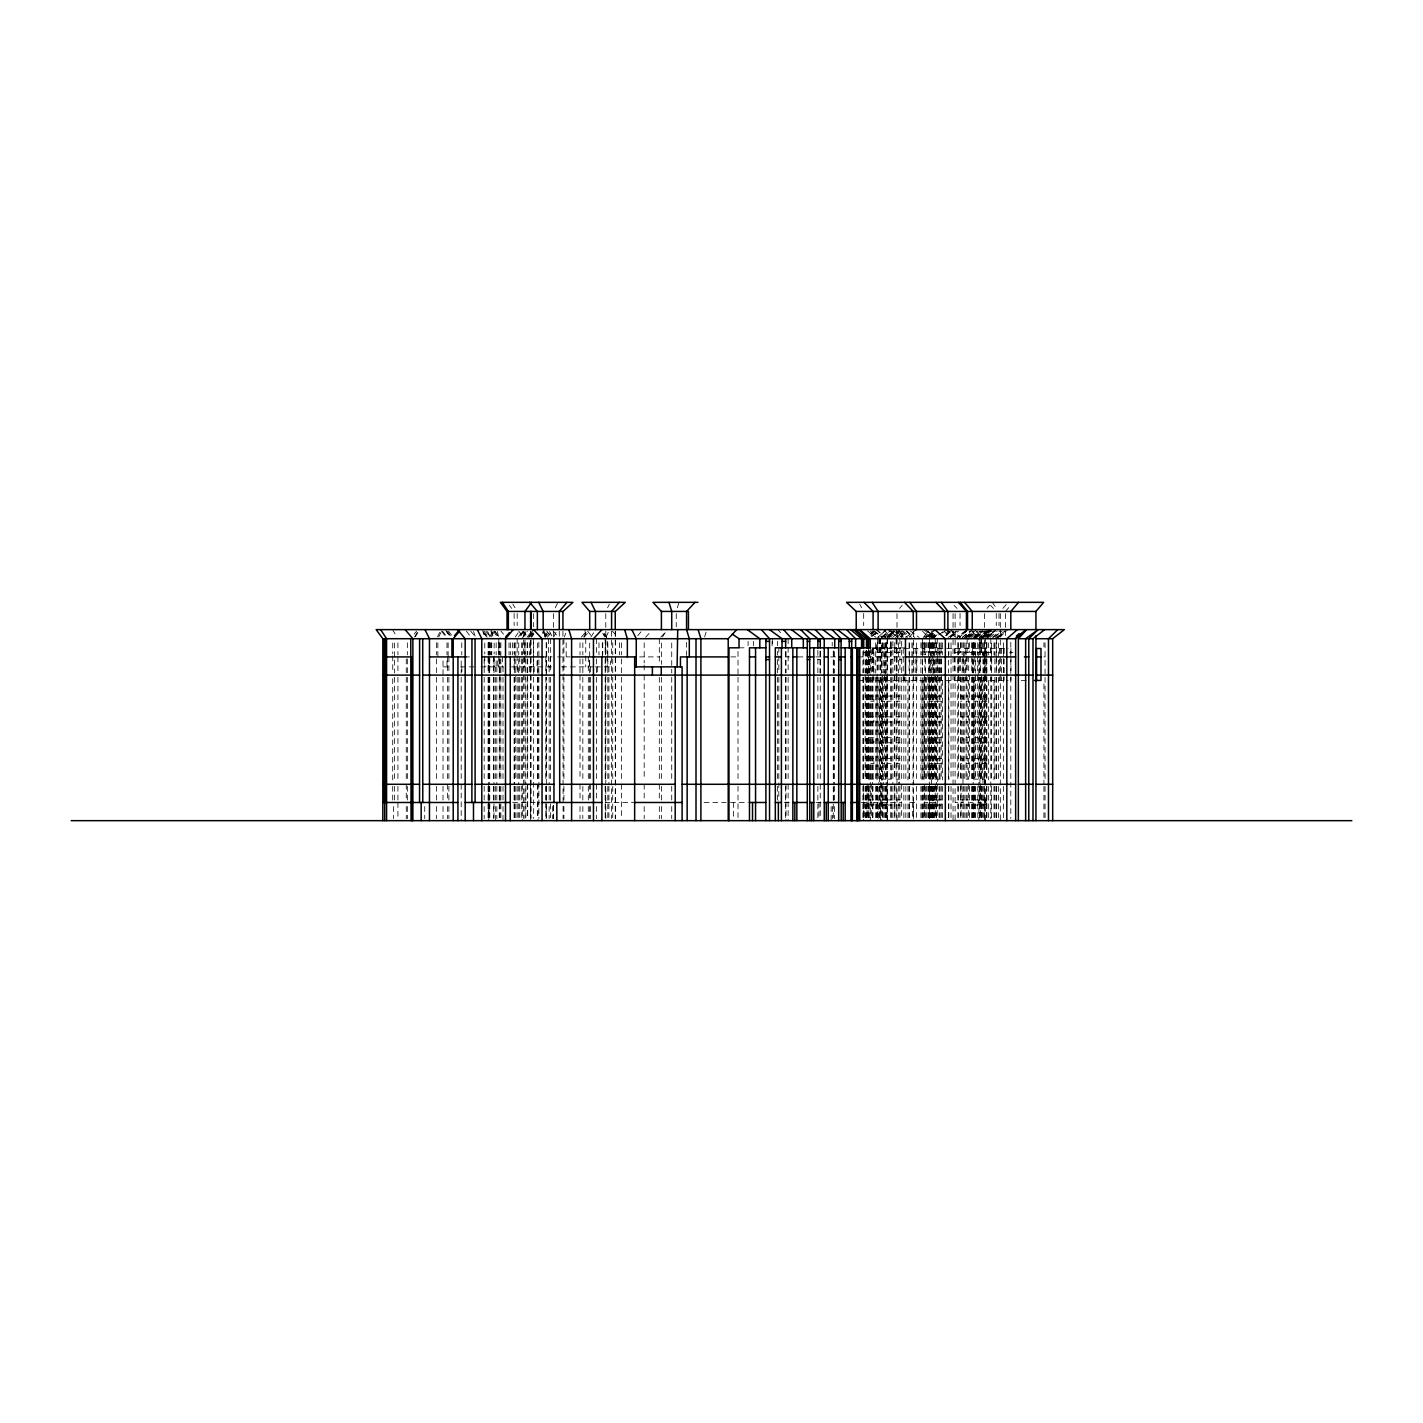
<?xml version="1.0" encoding="UTF-8"?>
<svg xmlns="http://www.w3.org/2000/svg" width="1423" height="1423" viewBox="0 0 1423 1423"><rect width="100%" height="100%" fill="white"/><g stroke="black" fill="none" stroke-linecap="round" stroke-linejoin="round"><path stroke-width="0.75" stroke-dasharray="5 3.75" d="M392.712 779.911L392.748 675.107M564.469 636.899L565.571 633.253M677.348 607.781L679.002 602.338M704.634 636.899L706.288 631.438M437.484 636.899L440.169 631.438M438.746 636.899L441.45 631.438M489.797 636.899L492.5 631.438M491.077 636.899L493.763 631.438M531.419 636.899L533.216 633.253M555.255 607.781L557.958 602.338M553.76 636.899L556.446 631.438M583.75 636.899L586.436 631.438M607.585 607.781L609.382 604.152M606.073 636.899L608.759 631.438M414.609 636.899L417.846 631.438M415.267 636.899L418.522 631.438M523.059 631.438L519.822 636.899L523.486 631.438M523.326 636.899L527.648 629.624M542.305 633.253L544.475 629.624M662.549 636.899L665.911 631.438M528.662 636.899L532.22 631.438M544.386 636.899L548.051 631.438M590.919 636.899L594.565 631.438M515.375 636.899L519.128 631.438M518.417 636.899L522.17 631.438M414.111 634.178L416.619 631.136M521.796 638.714L527.346 631.136M531.633 637.202L533.856 634.178M882.9 637.202L887.454 631.136M870.912 635.69L875.483 629.624M887.916 637.202L893.626 629.624M899.887 637.202L904.459 631.136M923.545 637.202L928.098 631.136M527.044 637.202L531.775 631.136M547.375 637.202L553.28 629.624M528.982 637.202L532.825 632.648M545.383 637.202L550.523 631.136M581.296 637.202L586.436 631.136M584.124 637.202L589.264 631.136M637.735 635.69L641.595 631.136M987.028 608.404L989.608 605.362M899.567 608.404L902.146 605.362M1002.895 608.404L1008.053 602.338M1005.492 611.428L1010.668 605.362M894.765 638.714L901.559 631.136M886.849 637.202L892.292 631.136M888.877 637.202L894.338 631.136M897.504 637.202L902.965 631.136M901.293 637.202L906.736 631.136M909.333 637.202L916.145 629.624M982.635 637.202L988.167 631.136M929.93 637.202L934.093 632.648M946.775 632.648L949.55 629.624M950.19 637.202L955.74 631.136M974.559 637.202L980.109 631.136M973.723 638.714L980.66 631.136M977.032 637.202L982.582 631.136M985.677 637.202L991.226 631.136M987.811 637.202L993.343 631.136M995.389 637.202L1000.938 631.136M645.597 637.202L651.254 631.136M660.717 637.202L666.373 631.136M932.047 638.714L935.053 635.69M963.442 638.714L970.966 631.136M945.548 635.69L950.066 631.136M946.491 635.69L951.009 631.136M966.306 637.202L972.336 631.136M967.64 637.202L973.688 631.136M968.654 637.202L974.684 631.136M970.166 637.202L976.196 631.136M975.449 637.202L981.479 631.136M974.862 638.714L982.404 631.136M1000.049 637.202L1006.079 631.136M871.748 636.117L877.475 630.923M884.928 630.923L877.76 637.415L886.387 629.624M983.062 637.415L991.653 629.624M988.327 637.415L995.513 630.923M990.106 637.415L997.292 630.923M997.648 637.415L1004.834 630.923M998.092 637.415L1005.278 630.923M892.595 637.415L899.941 630.923M929.361 637.415L933.79 633.52M974.559 637.415L981.941 630.923M986.655 630.923L979.273 637.415L988.167 629.624M931.14 637.415L934.128 634.818M962.535 637.415L969.988 630.923M989.821 630.923L982.315 637.415L991.084 630.923M994.606 630.923L987.064 637.415L996.082 629.624M992.329 637.415L1001.365 629.624M988.309 630.923L978.882 638.714L978.882 652.374M983.933 637.415L991.813 630.923M985.73 637.415L993.592 630.923M932.439 632.221L925.661 637.415L935.8 629.624M965.523 630.923L957.074 637.415L967.195 629.624M930.891 637.415L934.288 634.818M950.226 637.415L958.711 630.923M962.286 637.415L972.478 629.624M965.168 637.415L973.652 630.923M966.502 637.415L974.986 630.923M973.901 637.415L982.386 630.923M981.621 637.415L990.106 630.923M994.873 638.714L1005.047 630.923M997.897 637.415L1008.071 629.624M923.794 637.415L934.413 629.624M924.434 638.714L931.514 633.52M931.371 637.415L934.911 634.818M948.163 637.415L957.003 630.923M968.992 637.415L977.832 630.923M971.393 637.415L980.234 630.923M973.581 637.415L982.439 630.923M975.502 637.415L984.36 630.923M976.569 637.415L985.428 630.923M993.343 637.415L1002.201 630.923M881.353 637.415L892.061 629.624M884.234 637.415L893.128 630.923M889.393 637.415L900.101 629.624M905.651 637.415L916.359 629.624M931.371 638.714L936.725 634.818M938.753 634.818L944.107 630.923M947.131 633.52L950.706 630.923M870.058 634.178L873.366 631.901M871.765 636.437L878.4 631.901M883.452 636.437L890.087 631.901M928.828 636.437L933.79 633.039M942.186 633.039L947.167 629.624M739.035 647.821L746.275 647.821M871.659 647.821L890.887 647.821M891.172 647.821L904.975 647.821M872.566 648.514L884.91 648.514L884.91 673.097M886.778 648.514L924.879 648.514L924.879 654.811M929.201 648.514L1008.089 648.514M863.441 652.374L873.882 652.374L873.882 675.107M899.923 652.374L876.337 652.374L876.337 642.627M955.384 652.374L968.672 652.374L968.672 638.714M990.817 652.374L969.632 652.374L969.632 642.627M1009.458 652.374L1012.963 652.374M465.179 656.91L469.501 656.91M542.056 656.91L552.088 656.91M557.62 656.91L570.125 656.91M639.55 656.91L659.311 656.91M730.799 656.91L738.021 656.91M785.229 656.91L789.445 656.91M797.876 656.91L804.191 656.91M815.93 656.91L822.494 656.91M830.534 656.91L837.026 656.91M858.478 656.91L907.963 656.91M1043.931 656.91L1045.051 656.91M817.869 659.561L820.253 659.561M868.226 659.561L871.659 659.561M890.887 659.561L892.879 659.561M899.674 659.561L901.666 659.561M443.015 666.871L449.294 666.871M460.572 666.871L474.001 666.871M480.974 666.871L503.635 666.871M511.515 666.871L551.911 666.871M561.64 666.871L570.107 666.871M570.41 666.871L593.409 666.871M595.383 666.871L610.574 666.871L610.574 660.895M858.478 680.443L1008.089 680.443M1021.287 680.443L1027.726 680.443M868.457 696.078L873.882 696.078L873.882 701.219L868.457 701.219M886.778 696.078L881.335 696.078L881.335 701.219L886.778 701.219M887.596 696.078L891.26 696.078M896.259 696.078L899.923 696.078M929.201 696.078L933.061 696.078L933.061 701.219L929.201 701.219M934.875 696.078L937.259 696.078M941.226 696.078L937.775 696.078L937.775 701.219L941.226 701.219M960.596 696.078L962.98 696.078L962.98 701.219L960.596 701.219M966.27 696.078L968.672 696.078M974.791 696.078L978.241 696.078L978.241 701.219L974.791 701.219M986.886 696.078L982.973 696.078L982.973 701.219L986.886 701.219M887.596 701.219L891.26 701.219M896.259 701.219L899.923 701.219M934.875 701.219L937.259 701.219M966.27 701.219L968.672 701.219M868.457 716.836L873.882 716.836L873.882 721.977L868.457 721.977M886.778 716.836L881.335 716.836L881.335 721.977L886.778 721.977M887.596 716.836L891.26 716.836M896.259 716.836L899.923 716.836M929.201 716.836L933.061 716.836L933.061 721.977L929.201 721.977M934.875 716.836L937.259 716.836M941.226 716.836L937.775 716.836L937.775 721.977L941.226 721.977M960.596 716.836L962.98 716.836L962.98 721.977L960.596 721.977M966.27 716.836L968.672 716.836M974.791 716.836L978.241 716.836L978.241 721.977L974.791 721.977M986.886 716.836L982.973 716.836L982.973 721.977L986.886 721.977M887.596 721.977L891.26 721.977M896.259 721.977L899.923 721.977M934.875 721.977L937.259 721.977M966.27 721.977L968.672 721.977M868.457 737.612L873.882 737.612L873.882 742.753L868.457 742.753M886.778 737.612L881.335 737.612L881.335 742.753L886.778 742.753M887.596 737.612L891.26 737.612M896.259 737.612L899.923 737.612M929.201 737.612L933.061 737.612L933.061 742.753L929.201 742.753M934.875 737.612L937.259 737.612M941.226 737.612L937.775 737.612L937.775 742.753L941.226 742.753M960.596 737.612L962.98 737.612L962.98 742.753L960.596 742.753M966.27 737.612L968.672 737.612M974.791 737.612L978.241 737.612L978.241 742.753L974.791 742.753M986.886 737.612L982.973 737.612L982.973 742.753L986.886 742.753M887.596 742.753L891.26 742.753M896.259 742.753L899.923 742.753M934.875 742.753L937.259 742.753M966.27 742.753L968.672 742.753M868.457 758.37L873.882 758.37L873.882 763.511L868.457 763.511M886.778 758.37L881.335 758.37L881.335 763.511L886.778 763.511M887.596 758.37L891.26 758.37M896.259 758.37L899.923 758.37M929.201 758.37L933.061 758.37L933.061 763.511L929.201 763.511M934.875 758.37L937.259 758.37M941.226 758.37L937.775 758.37L937.775 763.511L941.226 763.511M960.596 758.37L962.98 758.37L962.98 763.511L960.596 763.511M966.27 758.37L968.672 758.37M974.791 758.37L978.241 758.37L978.241 763.511L974.791 763.511M986.886 758.37L982.973 758.37L982.973 763.511L986.886 763.511M887.596 763.511L891.26 763.511M896.259 763.511L899.923 763.511M934.875 763.511L937.259 763.511M966.27 763.511L968.672 763.511M868.457 779.146L873.882 779.146M887.596 779.146L891.26 779.146M896.259 779.146L899.923 779.146M933.061 779.146L929.201 779.146L929.201 676.886M934.875 779.146L937.259 779.146L937.259 675.107M966.27 779.146L968.672 779.146L968.672 675.107M974.791 779.146L978.241 779.146M868.457 799.904L873.882 799.904L873.882 805.044L868.457 805.044M886.778 799.904L881.335 799.904L881.335 805.044L886.778 805.044M887.596 799.904L891.26 799.904M896.259 799.904L899.923 799.904M929.201 799.904L933.061 799.904L933.061 805.044L929.201 805.044M934.875 799.904L937.259 799.904M941.226 799.904L937.775 799.904L937.775 805.044L941.226 805.044M960.596 799.904L962.98 799.904L962.98 805.044L960.596 805.044M966.27 799.904L968.672 799.904M974.791 799.904L978.241 799.904L978.241 805.044L974.791 805.044M986.886 799.904L982.973 799.904L982.973 805.044L986.886 805.044M512.636 802.483L539.477 802.483M605.184 802.483L635.174 802.483M704.083 802.483L726.032 802.483M730.497 802.483L748.089 802.483M784.269 802.483L789.463 802.483M816.073 802.483L822.316 802.483M861.306 802.483L871.659 802.483M872.957 802.483L901.666 802.483M909.599 802.483L916.412 802.483M923.972 802.483L927.885 802.483M929.646 802.483L932.047 802.483M932.616 802.483L936.049 802.483M955.384 802.483L957.768 802.483M961.059 802.483L963.442 802.483M969.632 802.483L973.083 802.483M977.797 802.483L981.621 802.483M887.596 805.044L891.26 805.044M896.259 805.044L899.923 805.044M934.875 805.044L937.259 805.044M966.27 805.044L968.672 805.044M910.293 630.923L919.133 637.415M902.751 630.923L911.592 637.415M874.113 630.923L882.971 637.415M898.909 630.923L907.394 637.415M893.662 630.923L902.146 637.415M867.514 630.923L875.981 637.415M950.475 629.624L960.489 637.415M946.117 629.624L956.131 637.415M906.398 630.923L914.74 637.415M888.005 629.624L898.02 637.415M875.91 629.624L885.906 637.415M925.501 629.624L934.947 637.415M923.723 629.624L933.186 637.415M873.847 630.923L881.726 637.415M876.55 629.624L885.604 637.415M871.908 630.923L879.094 637.415M974.595 629.624L982.368 637.202M971.784 631.136L978.01 637.202M901.844 631.136L908.052 637.202M895.672 629.624L903.427 637.202M883.558 629.624L891.332 637.202M953.997 605.362L957.021 608.404M927.707 631.136L933.737 637.202M922.46 631.136L928.49 637.202M896.312 631.136L902.342 637.202M891.065 631.136L898.607 638.714M990.586 605.362L993.414 608.404M612.352 631.136L618.009 637.202M603.583 634.178L606.411 637.202M951.631 631.136L957.181 637.202M944.089 631.136L949.639 637.202M906.433 631.136L911.983 637.202M898.891 631.136L904.441 637.202M870.449 631.136L875.999 637.202M777.83 629.624L780.551 632.648M553.262 631.136L558.403 637.202M546.752 631.136L551.893 637.202M522.97 631.136L529.392 638.714M500.949 631.136L503.529 634.178M494.439 631.136L500.86 638.714M470.657 631.136L475.798 637.202M509.398 605.362L511.764 608.404M485.848 631.136L490.561 637.202M487.146 637.202L482.415 631.136L487.004 637.202M448.476 631.136L452.034 635.69M587.717 631.136L592.27 637.202M992.187 602.338L996.723 608.404M518.755 631.136L523.273 637.202M466.424 631.136L470.942 637.202M484.033 631.136L488.463 637.202M442.571 631.136L447 637.202M446.271 631.136L450.664 637.202M441.61 631.136L445.915 637.202M447.498 631.438L451.18 636.899M495.151 631.438L498.708 636.899M493.674 631.438L497.232 636.899M445.346 629.624L450.095 636.899M544.155 631.438L547.393 636.899M490.739 629.624L495.079 636.899M512.849 604.152L515.001 607.781M392.517 629.624L396.839 636.899M604.135 633.253L607.23 638.714L607.23 653.886M859.67 604.152L861.68 607.781M602.801 633.253L604.597 636.899M549.598 631.438L552.284 636.899M543.07 631.438L545.774 636.899M487.573 631.438L490.259 636.899M543.195 631.438L545.649 636.899M490.882 631.438L494.137 638.714M473.574 631.438L475.905 638.714M482.575 629.624L484.318 636.899M497.445 631.438L498.459 636.899M584.889 629.624L585.582 636.899M532.576 629.624L533.251 636.899M394.384 677.295L394.402 779.911M1045.051 642.769L1045.051 675.107M1045.051 677.295L1045.051 779.911M1045.051 786.421L1045.051 818.527M1043.931 642.769L1043.931 646.807M1043.931 683.84L1043.931 784.286M1043.931 786.421L1043.931 818.527M1010.953 648.514L1010.953 654.811M1010.953 656.91L1010.953 673.097M1010.953 676.886L1010.953 680.443M1010.81 642.271L1010.81 818.474M1005.492 613.633L1005.492 635.654M1004.14 648.514L1004.14 656.91M1004.14 658.938L1004.14 673.097M1004.14 676.886L1004.14 680.443M1003.589 642.769L1003.589 656.91M1003.589 658.938L1003.589 673.097M1003.589 677.295L1003.589 779.911M1003.589 786.421L1003.589 818.527M1003.375 648.514L1003.375 654.811M1003.375 658.938L1003.375 673.097M1003.375 676.886L1003.375 680.443M1001.401 648.514L1001.401 656.91M1001.401 658.938L1001.401 675.107M1001.401 676.886L1001.401 680.443M1000.316 613.633L1000.316 820.662M999.622 648.514L999.622 654.811M999.622 658.938L999.622 675.107M999.622 676.886L999.622 680.443M998.999 613.455L998.999 625.586M998.537 643L998.537 657.977M998.537 660.13L998.537 672.972M998.537 677.295L998.537 779.911M998.537 786.421L998.537 818.527M996.651 638.714L996.651 654.9M996.651 656.91L996.651 673.097M996.651 677.295L996.651 779.911M996.651 786.421L996.651 818.527M996.26 613.455L996.26 625.586M996.207 642.769L996.207 656.91M996.207 658.938L996.207 673.097M996.207 677.295L996.207 779.911M996.207 786.421L996.207 818.527M994.873 642.769L994.873 656.91M994.873 658.938L994.873 673.097M994.873 677.295L994.873 779.911M994.873 786.421L994.873 820.662M994.001 642.769L994.001 654.9M994.001 680.443L994.001 779.857M994.001 786.225L994.001 818.723M991.582 643L991.582 657.977M991.742 658.938L991.582 675.107M991.742 676.886L991.582 779.911M991.582 786.421L991.582 818.527M991.048 648.514L991.048 654.811M991.048 656.91L991.048 673.097M991.048 676.886L991.048 680.443M990.817 638.714L990.817 673.097M990.817 676.886L990.817 818.723M988.665 642.769L988.665 654.9M988.665 680.443L988.665 779.857M988.665 786.421L988.665 818.527M986.886 642.645L986.886 656.91M986.886 658.938L986.886 673.097M986.886 676.886L986.886 779.146L982.973 779.146L982.973 784.286M986.886 786.225L986.886 818.723M986.424 642.645L986.424 652.374M986.424 658.938L986.424 675.107M986.424 676.886L986.424 779.146M986.424 786.225L986.424 818.723M986.068 652.374L986.068 658.564M986.068 660.646L986.068 675.107M986.068 676.886L986.068 680.443M986.068 696.078L986.068 701.219M986.068 716.836L986.068 721.977M986.068 737.612L986.068 742.753M986.068 758.37L986.068 763.511M986.068 799.904L986.068 805.044M985.783 648.514L985.783 654.811M985.783 656.91L985.783 673.097M985.783 676.886L985.783 680.443M985.552 638.714L985.552 652.374M985.552 675.107L985.552 820.662M984.965 652.374L984.965 656.91M984.965 658.938L984.965 673.097M984.965 676.886L984.965 680.443M984.965 696.078L984.965 701.219M984.965 716.836L984.965 721.977M984.965 737.612L984.965 742.753M984.965 758.37L984.965 763.511M984.965 779.146L984.965 784.286M984.965 799.904L984.965 805.044M984.449 613.633L984.449 820.662M984.147 642.645L984.147 673.097M984.165 676.886L984.289 779.911M984.147 786.225L984.147 818.723M983.916 642.769L983.916 656.91M983.916 658.938L983.916 675.107M983.916 677.295L983.916 779.911M983.916 786.421L983.916 820.662M982.973 652.374L982.973 656.91M982.973 658.938L982.973 673.097M982.973 676.886L982.973 680.443M982.368 642.769L982.368 654.9M982.368 680.443L982.368 779.857M982.368 786.225L982.368 818.723M981.621 638.714L981.621 652.374M981.621 675.107L981.621 779.911M981.621 786.296L981.621 820.662M981.247 642.627L981.247 652.374M981.247 677.295L981.247 779.911M981.247 786.296L981.247 818.652M980.821 638.714L980.821 652.374M980.821 677.295L980.821 779.911M980.821 786.296L980.821 820.662M980.447 642.769L980.447 654.9M980.447 656.91L980.447 673.097M980.447 677.295L980.447 779.911M980.447 784.286L980.447 818.527M979.7 638.714L979.931 657.977M979.931 660.13L979.931 672.972M979.931 784.286L979.7 677.295L979.558 779.911M979.7 786.296L979.7 820.662M979.558 642.769L979.558 654.9M979.558 658.938L979.558 673.097M979.558 786.421L979.558 818.527M978.882 677.295L978.882 820.662M978.241 652.374L978.241 658.564M978.241 660.646L978.241 675.107M978.241 676.886L978.241 680.443M977.797 642.627L977.708 654.811M977.708 656.91L977.708 673.097M977.708 675.107L977.797 779.911M977.797 786.296L977.797 820.662M975.644 642.769L975.644 673.097M975.644 675.107L975.644 779.911M975.644 786.421L975.644 820.662M974.791 642.645L974.862 654.9M974.862 656.91L974.791 673.097M974.791 676.886L974.862 779.911M974.791 786.225L974.791 818.723M973.937 642.769L973.937 654.9M973.937 680.443L973.937 779.857M973.937 786.421L973.937 818.527M973.723 642.769L973.723 654.9M973.723 658.938L973.723 673.097M973.723 677.295L973.723 779.911M973.723 786.421L973.723 820.662M973.172 643L973.172 657.977M973.172 660.13L973.172 672.972M973.172 677.295L973.172 784.286M973.172 786.421L973.172 818.527M973.083 642.627L973.083 652.374M973.083 677.295L973.083 779.911M973.083 786.296L973.083 820.662M972.443 648.514L972.443 654.811M972.443 658.938L972.443 673.097M972.443 676.886L972.443 680.443M972.194 642.769L972.194 654.9M972.194 658.938L972.194 673.097M972.194 677.295L972.194 779.911M972.194 786.421L972.194 818.527M971.802 642.769L971.802 654.9M971.802 656.91L971.802 673.097M971.802 677.295L971.802 779.911M971.802 786.421L971.802 818.527M969.632 675.107L969.632 779.911M969.632 786.296L969.632 818.652M968.672 656.91L968.672 673.097M968.672 784.286L968.672 820.662M967.142 638.714L967.142 672.972M967.142 677.295L967.142 779.911M967.213 786.421L967.142 818.527M966.146 642.769L966.146 654.9M966.27 656.501L966.146 673.097M966.27 675.107L966.146 779.911M966.146 786.421L966.146 818.527M965.755 648.514L965.755 654.811M965.755 658.938L965.755 673.097M965.755 676.886L965.755 680.443M964.812 642.769L964.812 673.097M964.812 677.295L964.812 779.911M964.812 786.421L964.812 820.662M963.442 642.627L963.478 656.91M963.478 658.938L963.478 673.097M963.478 677.295L963.442 779.911M963.442 786.296L963.442 820.662M962.98 656.91L962.98 673.097M962.98 676.886L962.98 680.443M962.98 784.286L962.98 779.146L960.596 779.146L960.596 676.886M962.144 642.769L962.144 654.9M962.144 658.938L962.144 673.097M962.144 677.295L962.144 779.911M962.144 786.421L962.144 818.527M961.059 642.627L961.059 652.374M961.059 677.295L961.059 779.911M961.059 784.286L961.059 818.652M960.596 642.645L960.596 652.374M960.596 656.91L960.596 673.097M960.596 786.225L960.596 818.723M960.045 613.455L960.045 625.586M959.653 648.514L959.653 654.811M959.653 656.91L959.653 673.097M959.653 676.886L959.653 680.443M958.568 642.769L958.568 654.9M958.568 658.938L958.568 673.097M958.568 675.107L958.568 779.911M958.568 786.421L958.568 820.662M958.177 648.514L958.177 654.811M958.177 656.91L958.177 673.097M958.177 675.107L958.177 680.443M957.768 642.627L957.786 654.9M957.786 658.938L957.786 675.107M957.768 677.295L957.786 779.911M957.768 786.296L957.786 820.662M955.118 613.633L955.118 820.662M954.388 648.514L954.388 654.811M954.388 656.91L954.388 673.097M954.388 676.886L954.388 680.443M953.054 613.633L953.054 820.662M951.026 642.769L951.026 656.91M951.026 658.938L951.026 673.097M951.026 675.107L951.026 779.911M951.026 786.421L951.026 818.527M948.803 642.769L948.803 654.9M948.803 680.443L948.803 779.857M948.803 786.225L948.803 818.723M948.536 643L948.536 657.977M948.536 660.13L948.536 672.972M948.536 677.295L948.536 779.911M948.536 786.421L948.536 818.527M942.542 642.769L942.542 654.9M942.542 680.443L942.542 779.857M942.542 786.421L942.542 818.527M941.226 642.645L941.226 652.374L923.972 652.374L923.972 642.627M941.226 658.938L941.226 673.097M941.226 675.107L941.226 779.146L937.775 779.146L937.775 784.286M941.226 786.225L941.226 818.723M941.048 648.514L941.048 654.811M941.048 658.938L941.048 673.097M941.048 676.886L941.048 680.443M939.998 642.769L939.963 656.91M939.998 658.938L939.998 675.107M939.998 677.295L939.998 779.911M939.998 786.421L939.998 818.527M939.109 642.769L939.109 654.9M939.109 658.938L939.109 673.097M939.109 677.295L939.109 779.911M939.109 786.421L939.109 818.527M938.967 648.514L938.967 654.811M938.967 658.938L938.967 675.107M938.967 676.886L938.967 680.443M937.775 652.374L937.775 656.91M937.775 658.938L937.775 673.097M937.775 675.107L937.775 680.443M937.259 638.714L937.259 652.374M937.259 656.91L937.259 673.097M937.259 784.286L937.259 820.662M936.53 642.769L936.53 654.9M936.53 658.938L936.53 675.107M936.53 677.295L936.53 784.286M936.53 786.421L936.53 818.527M936.049 642.627L936.049 652.374M936.049 677.295L936.049 779.911M936.049 786.296L936.049 818.652M935.249 638.714L935.249 654.9M935.249 658.938L935.249 779.911M935.249 784.286L935.249 818.527M934.751 642.769L934.751 673.097M934.875 675.107L934.733 779.911M934.733 786.421L934.751 818.527M933.897 642.769L933.897 654.9M933.897 658.938L933.897 673.097M933.897 677.295L933.897 779.911M933.897 786.421L933.897 820.662M933.399 642.769L933.399 654.9M933.399 658.938L933.399 675.107M933.399 677.295L933.399 779.911M933.399 786.421L933.399 820.662M933.061 652.374L933.061 658.564M933.061 660.646L933.061 675.107M933.061 676.886L933.061 680.443M932.616 642.627L932.616 652.374M932.616 677.295L932.616 779.911M932.616 786.296L932.616 820.662M932.261 643L932.261 653.708M932.261 655.843L932.261 672.972M932.261 677.295L932.261 779.911M932.261 786.421L932.261 820.662M932.047 642.627L932.047 652.374M932.047 677.295L932.047 779.911M932.047 786.296L932.047 820.662M931.371 642.769L931.371 656.91M931.371 658.938L931.585 673.097M931.371 675.107L931.585 784.286M931.371 786.421L931.371 820.662M930.464 642.769L930.464 673.097M930.464 677.295L930.464 779.911M930.464 786.421L930.464 820.662M930.002 642.769L930.002 654.9M930.002 656.91L930.002 673.097M930.002 677.295L930.002 779.911M930.002 786.421L930.002 818.527M929.61 638.714L929.61 652.374M929.61 658.938L929.61 673.097M929.61 676.886L929.61 818.723M929.201 642.645L929.201 652.374M929.201 656.91L929.201 673.097M929.201 786.225L929.201 818.723M928.543 642.769L928.543 656.91M928.543 658.938L928.543 673.097M928.543 677.295L928.543 779.911M928.543 786.421L928.543 818.527M927.885 642.627L927.885 652.374M927.885 675.107L927.885 779.911M927.885 786.296L927.885 818.652M926.373 642.627L926.373 652.374M926.373 677.295L926.373 779.911M926.373 786.296L926.373 818.652M925.501 642.769L925.501 654.9M925.501 658.938L925.501 673.097M925.501 677.295L925.501 779.911M925.501 786.421L925.501 818.527M924.879 656.91L924.879 673.097M924.879 676.886L924.879 680.443M924.434 642.627L924.434 652.374M924.434 675.107L924.434 779.911M924.434 784.286L924.434 818.652M923.972 677.295L923.972 779.911M923.972 786.296L923.972 818.652M923.918 642.769L923.918 654.9M923.918 680.443L923.918 779.857M923.918 786.225L923.918 818.723M922.566 638.714L922.566 654.9M922.566 658.938L922.566 673.097M922.406 643L922.406 657.977M922.406 660.13L922.406 779.911M922.406 786.421L922.406 820.662M922.015 642.769L922.015 654.9M922.015 680.443L922.015 779.857M922.015 786.421L922.015 818.527M920.912 642.769L920.912 654.9M920.912 658.938L920.912 673.097M920.912 677.295L920.912 779.911M920.912 786.421L920.912 818.527M916.839 648.514L916.839 654.811M916.839 656.91L916.839 673.097M916.839 676.886L916.839 680.443M916.412 643L916.412 657.977M916.412 660.13L916.412 672.972M916.412 677.295L916.412 779.911M916.412 786.296L916.412 820.662M915.202 648.514L915.202 654.811M915.202 658.938L915.202 675.107M915.202 676.886L915.202 680.443M913.584 802.483L913.584 820.662M913.441 631.243L913.37 818.527M912.997 643L912.997 657.977M912.997 660.13L912.997 672.972M912.997 677.312L912.997 784.909M912.997 787.097L912.997 802.483M912.428 802.483L912.428 818.652M911.93 642.769L911.93 673.097M909.599 643L909.599 657.977M909.599 660.13L909.599 675.107M909.599 677.295L909.599 779.911M909.599 786.296L909.599 820.662M909.084 642.769L909.084 654.9M909.084 656.91L909.084 673.097M909.084 677.295L909.084 779.911M909.084 786.421L909.084 818.527M907.963 680.443L907.963 779.857M907.963 786.421L907.963 820.662M905.828 677.295L905.828 779.911M905.828 786.421L905.828 818.527M904.512 676.886L904.512 680.443M903.872 677.295L903.836 779.911M903.836 786.421L903.872 818.527M903.231 648.514L903.231 680.443M901.666 641.364L901.666 672.883M901.666 677.295L901.666 779.911M901.666 784.286L901.666 818.652M899.923 638.714L899.923 673.097M899.923 676.886L899.674 784.286M899.923 786.225L899.923 818.723M898.607 642.769L898.607 673.097M898.607 677.295L898.749 784.286M898.749 786.225L898.749 818.723M896.988 613.633L896.988 820.662M896.721 638.714L896.721 675.107M896.472 648.514L896.472 675.107M896.472 676.886L896.472 680.443M896.134 638.714L896.134 675.107M896.259 676.886L896.134 779.911M896.134 786.421L896.134 818.527M894.765 642.627L894.765 652.374M894.765 675.107L894.765 779.911M894.765 784.286L894.765 818.652M894.498 647.821L894.498 673.097M894.498 675.107L894.498 779.911M894.498 786.296L894.498 820.662M892.879 641.364L892.879 675.107M892.879 677.295L892.879 784.286M892.879 786.421L892.826 818.652M891.118 642.627L891.172 779.911M891.172 786.296L891.172 820.662M890.887 641.364L890.887 675.107M890.887 677.295L890.887 779.911M890.887 786.296L890.887 818.652M890.531 642.769L890.531 673.097M887.578 638.714L887.596 673.097M887.525 675.107L887.596 820.662M887.116 638.714L887.116 675.107M887.116 677.295L887.116 820.662M886.778 642.645L886.778 673.097M886.778 675.107L886.778 779.146L881.335 779.146L881.335 784.286M886.778 786.225L886.778 820.662M886.102 642.627L886.102 652.374M886.102 677.295L886.102 784.286M886.102 786.296L886.102 818.652M885.48 642.769L885.48 675.107M885.48 677.295L885.48 779.911M885.48 786.421L885.48 818.527M884.91 676.886L884.91 680.443M884.732 643L884.732 672.972M884.732 675.107L884.732 779.911M884.732 786.296L884.732 820.662M883.309 643L883.309 672.972M883.309 677.295L883.309 784.286M883.309 786.296L883.309 818.652M882.456 642.627L882.456 652.374M882.456 675.107L882.456 779.911M882.456 786.296L882.456 820.662M882.153 802.483L882.153 818.652M881.922 643L881.922 672.972L881.762 642.627M881.922 780.516L881.922 677.312L881.762 779.911M881.922 782.703L881.922 802.483M881.762 784.286L881.762 820.662M881.335 652.374L881.335 673.097M881.335 676.886L881.335 680.443M880.535 638.714L880.392 675.107M880.535 677.295L880.535 820.662M880.126 638.714L880.126 672.972M880.126 677.295L880.126 779.911M880.126 786.421L880.126 818.527M879.859 802.483L879.859 818.652M879.556 638.714L879.556 656.91M879.556 680.443L879.556 784.286M879.556 786.225L879.556 818.723M878.845 638.714L878.845 672.972M878.845 677.312L878.845 784.909M878.845 787.097L878.738 820.662M877.849 802.483L877.849 820.662M877.689 638.714L877.689 673.097M877.689 677.295L877.689 779.911M877.689 786.421L877.689 818.527M877.386 642.36L877.386 647.821M877.084 647.821L877.084 779.911M877.084 786.296L877.084 820.662M876.337 677.295L876.337 779.911M876.337 786.296L876.337 820.662M875.714 642.769L875.714 673.097M875.714 677.295L875.714 779.911M875.714 786.421L875.714 818.527M873.882 676.886L873.882 680.443M873.188 648.835L873.188 675.107M872.957 677.295L873.188 779.911M872.957 786.296L872.957 818.652M872.939 648.514L872.939 673.097M872.939 675.107L872.939 680.443M872.441 648.835L872.441 673.097M872.441 677.295L872.441 784.286M872.441 786.421L872.441 818.527M871.659 649.635L871.659 672.883M871.659 677.295L871.659 779.911M871.659 784.286L871.659 818.652M870.271 647.821L870.271 675.107M870.271 677.295L870.271 820.662M869.933 650.845L869.933 673.097M869.933 677.295L869.933 779.911M869.933 786.421L869.933 818.527M869.613 650.845L869.613 673.097M868.884 677.295L868.884 779.911M868.884 786.296L868.884 820.662M868.635 650.845L868.635 673.097M868.635 677.295L868.635 779.911M868.635 786.421L868.635 818.527M868.457 648.514L868.457 673.097M868.457 676.886L868.226 779.911L868.172 675.107M868.457 786.225L868.226 820.662M868.172 650.845L868.172 673.097M868.172 784.286L868.172 818.527M867.301 651.449L867.301 675.107M867.301 677.295L867.301 779.911M867.301 786.296L867.301 818.652M866.732 650.845L867.034 675.107M867.034 677.295L867.034 779.911M867.034 784.286L867.034 818.652M866.482 650.258L866.482 675.107M866.482 677.295L866.482 779.911M866.482 786.421L866.482 818.527M865.949 651.556L865.949 672.972M865.949 677.295L865.949 779.911M865.949 786.296L865.949 818.652M865.202 650.845L865.202 673.097M865.202 675.107L865.202 779.911M865.202 786.421L865.202 818.527M864.17 802.483L864.17 818.652M863.672 613.455L863.672 625.586M863.725 650.258L863.725 672.883M863.725 677.295L863.725 779.911M863.725 786.421L863.725 818.527M863.441 677.295L863.441 779.911M863.441 784.286L863.441 820.662M862.907 651.449L862.907 672.883M862.907 677.295L862.907 779.911M862.907 786.296L862.907 818.652M834.554 651.556L834.554 672.972M834.554 677.295L834.554 784.286M834.554 786.296L834.554 800.455M834.661 806.521L834.554 818.652M833.665 651.556L833.665 672.972M833.665 677.312L833.665 784.909M833.665 787.097L833.665 800.277M833.273 650.845L833.273 675.107M833.273 677.295L833.273 779.911M833.273 786.421L833.273 818.527M832.651 806.521L832.651 818.652M832.206 642.36L832.206 646.006M831.157 806.521L831.157 820.662M820.253 651.449L820.253 672.883M820.253 677.295L820.253 779.911M820.253 784.286L820.253 818.652M820.093 650.845L820.093 675.107M818.972 802.483L818.972 818.652M817.869 650.258L817.869 672.883M817.869 677.295L817.869 779.911M817.869 786.421L817.869 818.527M788.129 638.714L788.129 645.135M788.129 647.287L788.129 672.972M788.129 677.295L788.129 779.911M788.129 784.286L788.129 820.662M786.012 651.556L786.012 672.972M786.012 677.295L786.012 779.911M786.012 784.286L786.012 820.662M785.656 651.449L785.656 672.883M785.656 677.295L785.656 779.911M785.656 786.296L785.656 820.662M778.826 647.287L778.826 653.708M778.826 655.843L778.826 672.972M778.826 677.312L778.826 780.516M778.826 782.703L778.826 800.277M777.509 641.364L777.509 645.668M777.509 651.449L777.509 655.096M777.509 659.561L777.509 672.883M777.509 677.295L777.509 779.911M777.509 786.296L777.509 800.455M772.564 638.714L772.564 644.779M772.084 641.364L772.084 645.811M753.514 641.364L753.514 645.811M748.089 641.364L748.089 645.668M738.021 651.449L738.021 675.107M738.021 677.295L738.021 779.911M738.021 786.296L738.021 818.652M733.503 802.483L733.503 818.652M686.562 642.271L686.562 655.487M676.245 613.633L676.245 626.849M671.727 643L671.727 672.972M671.727 677.295L671.727 779.911M671.727 786.296L671.727 800.455M671.727 806.521L671.727 818.652M661.41 643L661.41 664.399M661.41 677.295L661.41 779.911M661.41 786.296L661.41 800.455M661.41 806.521L661.41 818.652M659.311 638.714L659.311 662.976M659.311 677.295L659.311 779.911M659.311 784.286L659.311 800.455M659.311 806.521L659.311 818.652M644.192 642.769L644.192 662.976M644.192 665.003L644.192 673.097M644.192 675.107L644.192 779.911M644.192 784.286L644.192 800.455M644.192 806.521L644.192 818.652M621.584 642.769L621.584 654.9M621.584 658.938L621.584 673.097M621.584 677.295L621.584 779.911M621.584 784.286L621.584 818.652M619.414 642.769L619.414 654.9M615.43 631.243L615.43 818.474M615.252 631.243L615.252 818.474M612.726 642.769L612.726 654.9M612.726 658.938L612.726 673.097M612.726 677.295L612.726 779.911M612.726 786.421L612.726 818.527M611.588 631.243L611.588 818.474M608.919 666.871L608.919 673.043M608.919 677.295L608.919 784.286M608.919 786.296L608.919 818.652M607.834 642.769L607.834 656.91M607.834 658.938L607.834 673.097M607.834 677.295L607.834 779.911M607.834 786.421L607.834 818.527M607.23 656.039L607.23 666.871M605.789 613.633L605.789 818.474M605.504 642.769L605.504 654.9M605.504 656.91L605.504 673.097M605.504 677.295L605.504 779.911M605.504 786.421L605.504 818.527M605.184 638.714L605.184 654.9M605.184 658.938L605.184 673.097M605.184 677.295L605.184 779.911M605.184 786.296L605.184 818.652M602.747 642.769L602.747 654.9M602.303 642.769L602.303 656.91M598.976 642.769L598.976 654.9M597.304 666.871L597.304 673.043M596.415 638.714L596.415 654.9M596.415 658.938L596.415 673.097M596.415 677.295L596.415 779.911M596.415 784.286L596.415 800.455M596.415 806.521L596.415 818.652M590.296 666.871L590.296 673.043M590.296 677.295L590.296 779.911M590.296 784.286L590.296 800.455M590.296 806.521L590.296 818.652M589.691 643L589.691 657.977M589.691 660.13L589.691 672.972M589.691 677.295L589.691 779.911M589.691 784.286L589.691 800.455M589.691 806.521L589.691 818.652M589.371 660.895L589.371 666.871M588.304 656.91L588.304 673.043M588.304 677.295L588.304 779.911M588.304 786.296L588.304 800.455M588.304 806.521L588.304 818.652M585.742 638.714L585.742 653.886M585.742 656.039L585.742 666.871M582.843 642.769L582.843 654.9M582.843 658.938L582.843 673.097M582.807 677.295L582.843 779.911M582.843 786.296L582.807 800.455M582.843 806.521L582.807 818.652M580.015 642.769L580.015 654.9M580.015 658.938L580.015 673.097M580.015 675.107L580.015 779.911M580.015 784.286L580.015 800.455M580.015 806.521L580.015 818.652M566.176 642.769L566.176 656.91M563.917 638.714L563.917 675.107M563.917 677.295L563.917 779.911M563.917 786.296L563.917 800.455M563.917 806.521L563.917 818.652M562.939 631.243L563.099 818.474M559.275 631.243L559.275 637.86M553.476 613.633L553.476 637.86M553.476 805.258L553.476 818.474M553.173 805.685L553.173 818.527M552.853 806.521L552.853 818.652M550.434 638.714L550.434 673.097M550.434 677.295L550.434 779.911M550.434 786.421L550.434 820.662M550.078 656.91L550.078 666.871M549.153 666.871L549.153 673.043M549.153 677.295L549.153 784.286M549.153 786.296L549.153 800.455M549.153 806.521L549.153 818.652M548.478 638.714L548.478 666.871M546.663 642.769L546.663 656.91M546.468 643.054L546.325 675.107M546.325 784.286L546.325 677.295L546.201 779.911M546.325 786.421L546.325 818.527M546.201 642.769L546.201 673.097M546.201 786.296L546.201 800.455M546.201 806.521L546.201 818.652M545.845 656.91L545.845 675.107M545.845 677.295L545.845 779.911M545.845 786.296L545.845 800.455M545.845 802.483L545.845 818.652M538.872 642.271L538.872 818.474M537.983 666.871L537.983 673.043M537.983 677.295L537.983 779.911M537.983 784.286L537.983 820.662M537.378 643L537.378 657.977M537.378 660.13L537.378 672.972M537.378 677.295L537.378 779.911M537.378 784.286L537.378 818.652M537.058 660.895L537.058 666.871M534.141 666.871L534.141 673.043M533.661 613.633L533.661 626.849M533.661 642.271L533.661 818.474M533.429 638.714L533.429 653.886M533.429 656.039L533.429 666.871M531.081 631.243L531.081 818.474M530.619 631.243L530.619 818.474M530.53 642.769L530.53 654.9M530.53 658.938L530.53 673.097M530.494 675.107L530.53 779.911M530.53 784.286L530.494 820.662M529.392 642.769L529.392 654.9M529.356 666.871L529.356 673.043M527.684 642.769L527.684 654.9M527.684 658.938L527.684 673.097M527.684 677.295L527.684 779.911M527.684 784.286L527.684 818.652M527.471 642.769L527.471 654.9M527.471 658.938L527.471 673.097M527.471 675.107L527.471 779.911M527.471 784.286L527.471 818.652M525.87 642.769L525.87 656.91M525.87 658.938L525.87 673.097M525.87 677.295L525.87 784.286M525.87 786.296L525.87 820.662M524.962 631.243L524.962 818.474M524.393 642.769L524.393 654.9M524.393 656.91L524.393 666.871M523.646 631.243L523.646 818.474M522.241 642.769L522.241 654.9M522.241 658.938L522.241 673.097M522.241 677.295L522.241 779.911M522.241 784.286L522.241 820.662M521.796 642.769L521.796 654.9M521.796 658.938L521.796 673.097M521.796 677.295L521.796 779.911M521.796 786.296L521.796 818.652M519.769 656.91L519.769 673.043M519.769 677.295L519.769 779.911M519.769 786.296L519.769 818.652M518.737 642.769L518.737 654.9M518.737 658.938L518.737 673.097M518.737 677.295L518.737 784.286M518.737 786.296L518.737 820.662M517.776 666.871L517.776 673.043M517.172 613.455L517.172 625.586M517.172 638.714L517.172 653.708M517.172 655.843L517.172 672.972M517.172 677.295L517.172 779.911M517.172 786.296L517.172 820.662M515.784 642.769L515.784 656.91M515.784 658.938L515.784 779.911M515.784 786.421L515.784 818.527M514.343 642.769L514.343 654.9M514.343 658.938L514.343 675.107M514.343 677.295L514.343 784.286M514.343 786.421L514.343 818.527M514.13 613.455L514.13 625.586M514.13 643L514.13 653.708M514.13 655.843L514.13 672.972M514.13 677.295L514.13 784.286M514.13 786.296L514.13 818.652M512.369 642.769L512.369 654.9M510.519 642.769L510.519 654.9M509.043 642.769L509.043 654.9M503.013 666.871L503.013 673.043M503.013 677.295L503.013 779.911M503.013 786.296L503.013 800.455M503.013 806.521L503.013 820.662M502.515 656.91L502.515 666.871M500.86 642.769L500.86 656.91M500.86 658.938L500.86 675.107M500.86 677.295L500.86 779.911M500.86 786.421L500.86 818.527M499.9 642.769L499.9 654.9M499.9 658.938L499.9 673.097M499.9 675.107L499.9 779.911M499.9 786.421L499.9 818.527M499.277 642.769L499.277 654.9M499.277 658.938L499.277 673.097M499.277 677.295L499.277 779.911M499.277 786.421L499.277 820.662M498.797 638.714L498.797 653.886M498.797 656.039L498.797 666.871M498.424 642.769L498.424 654.9M497.765 660.895L497.765 666.871M496.84 666.871L496.84 673.043M496.84 677.295L496.84 784.286M496.84 786.296L496.84 800.455M496.84 806.521L496.84 818.652M496.165 642.769L496.165 654.9M496.165 660.895L496.165 666.871M495.329 666.871L495.329 675.107M495.329 677.295L495.329 779.911M495.329 786.296L495.329 800.455M495.329 806.521L495.329 820.662M494.137 643.054L494.137 653.886M494.137 656.039L494.137 666.871M493.994 658.938L493.994 675.107M493.994 677.295L493.994 784.286M493.994 786.421L493.994 818.527M493.514 656.91L493.514 675.107M493.514 677.295L493.514 779.911M493.514 786.296L493.514 800.455M493.514 806.521L493.514 818.652M491.753 642.769L491.753 654.9M491.166 642.769L491.166 654.9M490.17 642.769L490.17 654.9M489.779 642.769L489.779 654.9M489.779 656.91L489.779 673.097M489.779 677.295L489.779 779.911M489.779 786.421L489.779 818.527M489.583 642.769L489.583 654.9M489.352 658.938L489.352 673.097M489.352 677.295L489.352 784.286M489.352 786.296L489.352 818.652M488.907 642.769L488.907 654.9M488.907 658.938L488.907 675.107M488.907 677.295L488.907 779.911M488.907 786.296L488.907 800.455M488.907 806.521L488.907 818.652M488.729 642.769L488.729 654.9M488.729 656.91L488.729 673.097M488.712 677.295L488.729 779.911M488.729 784.286L488.712 820.662M488.338 642.769L488.338 654.9M488.338 656.91L488.338 673.097M488.338 677.295L488.338 784.286M488.338 786.421L488.338 818.527M488.107 642.769L488.107 654.9M488.107 656.91L488.107 673.097M488.107 677.295L488.107 779.911M488.107 786.421L488.107 818.527M484.763 643.054L484.763 653.886M484.763 656.039L484.763 666.871M484.176 658.938L484.176 673.097M484.176 677.295L484.176 779.911M484.176 786.296L484.176 802.483M484.176 806.521L484.176 818.652M461.781 642.769L461.781 654.9M461.852 666.871L461.852 673.043M461.194 660.895L461.194 673.043M461.194 677.295L461.194 779.911M461.194 784.286L461.194 820.662M448.885 656.91L448.885 675.107M448.885 677.295L448.885 779.911M448.885 786.296L448.885 800.455M448.885 806.521L448.885 818.652M448.12 642.769L448.12 656.91M447.534 656.91L447.534 675.107M447.534 677.295L447.534 779.911M447.534 784.286L447.534 800.455M447.534 806.521L447.534 818.652M446.982 642.769L446.982 654.9M446.982 660.895L446.982 666.871M443.015 660.895L443.015 675.107M443.015 677.295L443.015 779.911M443.015 786.296L443.015 800.455M443.015 806.521L443.015 818.652M437.857 642.769L437.857 656.91M436.594 642.769L436.594 654.9M436.594 658.938L436.594 675.107M436.594 677.295L436.594 779.911M436.594 786.296L436.594 800.455M436.594 806.521L436.594 818.652M424.73 806.521L424.73 818.652M407.334 642.769L407.334 654.9M407.334 658.938L407.334 673.097M407.334 677.295L407.334 779.911M407.334 786.296L407.334 800.455M407.334 806.521L407.334 818.652M406.267 658.938L406.267 673.097M406.267 677.295L406.267 779.911M406.267 784.286L406.267 800.455M406.267 806.521L406.267 818.652M397.924 642.769L397.924 654.9M397.924 656.91L397.924 673.097M397.924 677.295L397.924 779.911M397.924 786.296L397.924 800.455M397.924 802.483L397.924 818.652M394.384 643L394.384 657.977M394.384 660.13L394.384 672.972M394.402 786.296L394.402 800.455M393.566 806.521L393.566 818.652M392.748 643L392.748 653.708M392.748 655.843L392.748 672.972M392.712 786.296L392.712 802.483M894.942 630.923L887.578 637.415L894.96 630.923M937.045 634.818L934.093 637.415L937.045 634.818M932.332 633.52L927.867 637.415L932.35 633.52M966.715 630.923L959.262 637.415L966.733 630.923M990.212 629.624L981.212 637.415L990.248 629.624"/><path stroke-width="1.5" d="M384.335 802.483L384.352 638.714M419.554 802.483L419.607 638.714M471.885 802.483L471.938 638.714M553.956 802.483L554.063 638.714M677.704 629.624L677.117 666.871M531.615 602.338L524.962 611.428L524.962 629.055M454.506 635.69L458.366 631.136M459.629 631.136L453.208 638.714L453.208 820.662M505.539 637.202L509.398 632.648M513.223 629.624L505.521 638.714L505.521 820.662M566.977 602.338L559.275 611.428L559.275 629.055M619.29 602.338L611.588 611.428L611.588 629.055M1035.944 629.055L1035.944 611.428L1043.664 602.338L846.525 602.338L856.219 611.428L971.873 611.428M1018.601 602.338L1010.81 611.428L1010.81 629.055M1018.352 820.662L1018.352 638.714L1026.677 629.624M601.947 629.624L593.462 638.714L593.462 820.662M695.047 602.338L686.562 611.428L686.562 629.055M728.22 820.662L728.22 638.714L736.705 629.624M1057.787 629.624L1048.484 638.714L1048.484 820.662M1016.342 636.117L1019.224 633.52M1017.392 629.624L1006.826 638.714L1006.826 820.662M859.723 629.624L870.271 638.714L1015.648 638.714L1026.196 629.624L1015.186 638.714M1018.352 638.714L1032.991 638.714L1044.66 629.624M1036.14 638.714L1052.682 638.714L1064.351 629.624L376.17 629.624L382.823 638.714L382.823 820.662M697.946 602.338L652.944 602.338L661.41 611.428L661.41 629.624M507.033 611.428L563.099 611.428L572.918 602.338L500.38 602.338L507.033 611.428L507.033 629.624M589.691 611.428L615.43 611.428L625.248 602.338L581.989 602.338L589.691 611.428L589.691 629.624M661.41 611.428L688.43 611.428L688.43 629.055M964.545 602.338L972.265 611.428L1035.944 611.428M382.823 638.714L411.069 638.714M405.146 629.624L412.866 638.714L728.22 638.714M732.4 634.178L739.035 638.714L868.653 638.714L868.653 647.821M765.894 641.364L769.541 641.364M782.01 641.364L785.656 641.364M807.303 641.364L809.687 641.364M817.869 641.364L820.253 641.364M838.698 641.364L841.082 641.364M849.264 641.364L851.666 641.364M765.894 647.821L749.476 647.821L749.476 820.662M807.303 647.821L792.86 647.821L792.86 820.662M809.794 647.821L838.698 647.821M841.189 647.821L870.271 647.821M386.576 656.91L412.136 656.91L412.136 820.662M429.479 656.91L466.299 656.91M481.792 656.91L543.746 656.91M571.601 656.91L636.259 656.91M728.22 656.91L680.443 656.91L680.443 666.871M749.476 656.91L755.56 656.91M765.894 656.91L769.541 656.91M775.322 656.91L781.405 656.91M792.86 656.91L796.844 656.91M807.303 656.91L813.778 656.91M824.255 656.91L828.239 656.91M838.698 656.91L845.173 656.91M851.025 656.91L852.359 656.91M856.753 656.91L858.105 656.91M905.473 656.91L1015.648 656.91M1024.418 656.91L1028.793 656.91M1036.584 656.91L1040.978 656.91M765.894 659.561L769.541 659.561M807.303 659.561L809.687 659.561M838.698 659.561L841.082 659.561M634.658 666.871L682.097 666.871L682.097 820.662M382.823 675.107L384.352 675.107M385.046 675.107L412.136 675.107M412.866 675.107L419.607 675.107M422.72 638.714L422.72 675.107L471.938 675.107M475.051 638.714L475.051 675.107L554.063 675.107M559.595 638.714L559.595 675.107L728.22 675.107M728.985 675.107L858.105 675.107M859.723 675.107L1032.991 675.107M1036.584 675.107L1052.682 675.107M1034.539 680.443L1040.978 680.443L1040.978 648.514L1036.584 648.514L1036.584 680.443M382.823 784.286L384.335 784.286M385.064 784.286L412.136 784.286M412.866 784.286L419.554 784.286M422.72 675.107L422.773 784.286L471.885 784.286M475.051 675.107L475.104 784.286L553.956 784.286M559.595 675.107L559.701 784.286L675.196 784.286M682.097 784.286L728.22 784.286M728.985 784.286L792.433 784.286M792.86 784.286L858.105 784.286M859.723 784.286L1015.648 784.286M1018.352 784.286L1032.991 784.286M1036.14 784.286L1052.682 784.286M382.823 802.483L412.136 802.483M412.866 802.483L457.921 802.483M465.179 802.483L510.252 802.483M542.056 802.483L601.876 802.483M634.658 802.483L682.097 802.483M749.476 802.483L765.894 802.483M775.322 802.483L781.405 802.483M792.86 802.483L807.303 802.483M809.794 802.483L813.778 802.483M824.255 802.483L838.698 802.483M841.189 802.483L845.173 802.483M851.025 802.483L858.105 802.483M71.15 820.662L1351.85 820.662M769.523 629.624L782.01 638.714L782.01 648.034M747.324 629.624L759.811 638.714L759.811 647.821M837.4 629.624L849.264 638.714L849.264 648.034M822.85 629.624L834.714 638.714L834.714 647.821M805.987 629.624L817.869 638.714L817.869 648.034M791.437 629.624L803.319 638.714L803.319 647.821M855.472 629.624L866.482 638.714L866.482 648.034M850.545 629.624L861.555 638.714L861.555 647.821M934.769 629.624L945.317 638.714L945.317 820.662M858.585 629.624L868.653 638.714M853.658 629.624L863.725 638.714L863.725 648.034M863.974 602.338L873.099 611.428L873.099 629.624M846.596 629.624L855.632 638.714L855.632 647.821M832.046 629.624L841.082 638.714L841.189 820.662M815.201 629.624L824.237 638.714L824.255 820.662M800.651 629.624L809.687 638.714L809.794 820.662M935.925 602.338L944.605 611.428L944.605 629.624M904.53 602.338L913.21 611.428L913.21 629.624M533.572 629.624L542.056 638.714L542.056 820.662M783.557 629.624L791.739 638.714L791.739 647.821L775.322 647.821L775.322 820.662M761.358 629.624L769.541 638.714L769.541 820.662M958.373 602.338L966.43 611.428L966.43 629.624M529.676 602.338L537.378 611.428L537.378 629.624M457.477 629.624L465.179 638.714L465.179 820.662M960.187 602.338L967.551 611.428L967.551 629.624M941.279 602.338L947.896 611.428L947.896 629.624M909.866 602.338L916.483 611.428L916.483 629.624M872.139 602.338L878.116 611.428L878.116 629.624M502.408 602.338L508.349 611.428L508.349 629.624M380.635 629.624L386.576 638.714L386.576 820.662M591.007 602.338L595.49 611.428L595.49 629.624M538.694 602.338L543.177 611.428L543.177 629.624M477.31 629.624L481.792 638.714L481.792 820.662M424.997 629.624L429.479 638.714L429.479 820.662M631.848 629.624L636.259 638.714L636.259 666.871M698.142 629.624L700.899 638.714L700.899 820.662M686.544 629.624L689.301 638.714L689.301 656.91M668.97 602.338L671.727 611.428L671.727 629.624M624.608 629.624L627.347 638.714L627.347 656.91M568.862 629.624L571.601 638.714L571.601 820.662M1052.682 638.714L1052.682 820.662M1035.944 635.654L1035.944 820.662M1032.991 638.714L1032.991 820.662M1028.793 820.662L1028.793 638.714L1038.096 629.624L1025.645 638.714L1025.645 820.662M1015.648 638.714L1015.648 820.662M972.265 611.428L972.265 629.624M905.473 638.714L905.473 675.107M870.271 638.714L870.271 648.034M867.301 638.714L867.301 647.821M862.907 638.714L862.907 647.821M859.723 647.821L859.723 820.662M858.105 647.821L858.105 820.662M857.429 802.483L857.429 820.662M856.753 647.821L856.753 820.662M856.219 611.428L856.219 629.624M852.359 647.821L852.359 820.662M851.666 638.714L851.666 647.821M851.683 802.483L851.683 820.662M851.025 647.821L851.025 820.662M845.173 647.821L845.173 820.662M843.181 802.483L843.181 820.662M838.698 638.714L838.698 820.662M828.239 647.821L828.239 820.662M826.247 802.483L826.247 820.662M820.253 638.714L820.253 647.821M813.778 647.821L813.778 820.662M811.786 802.483L811.786 820.662M807.303 638.714L807.303 820.662M796.844 647.821L796.844 820.662M794.852 802.483L794.852 820.662M785.656 638.714L785.656 647.821M781.405 647.821L781.405 820.662M778.363 802.483L778.363 820.662M765.894 638.714L765.894 820.662M755.56 647.821L755.56 820.662M752.518 802.483L752.518 820.662M739.035 638.714L739.035 647.821L728.985 647.821L728.985 820.662M696.007 638.714L696.007 820.662M687.149 656.91L687.149 820.662M675.196 666.871L675.196 820.662M661.268 666.871L661.268 675.107M652.392 666.871L652.392 675.107M634.658 656.91L634.658 820.662M615.252 611.428L615.252 629.055M601.876 656.91L601.876 820.662M562.939 611.428L562.939 629.055M559.701 784.286L559.701 802.483M556.838 802.483L556.838 820.662M531.081 611.428L531.081 629.055M530.619 611.428L530.619 629.055M510.252 656.91L510.252 820.662M475.104 784.286L475.104 802.483M473.485 802.483L473.485 820.662M457.921 656.91L457.921 820.662M451.927 638.714L451.927 656.91M422.773 784.286L422.773 802.483M421.172 802.483L421.172 820.662M412.866 638.714L412.866 820.662M410.785 638.714L411.069 820.662M385.046 638.714L385.064 802.483M384.708 802.483L384.708 820.662"/></g></svg>
